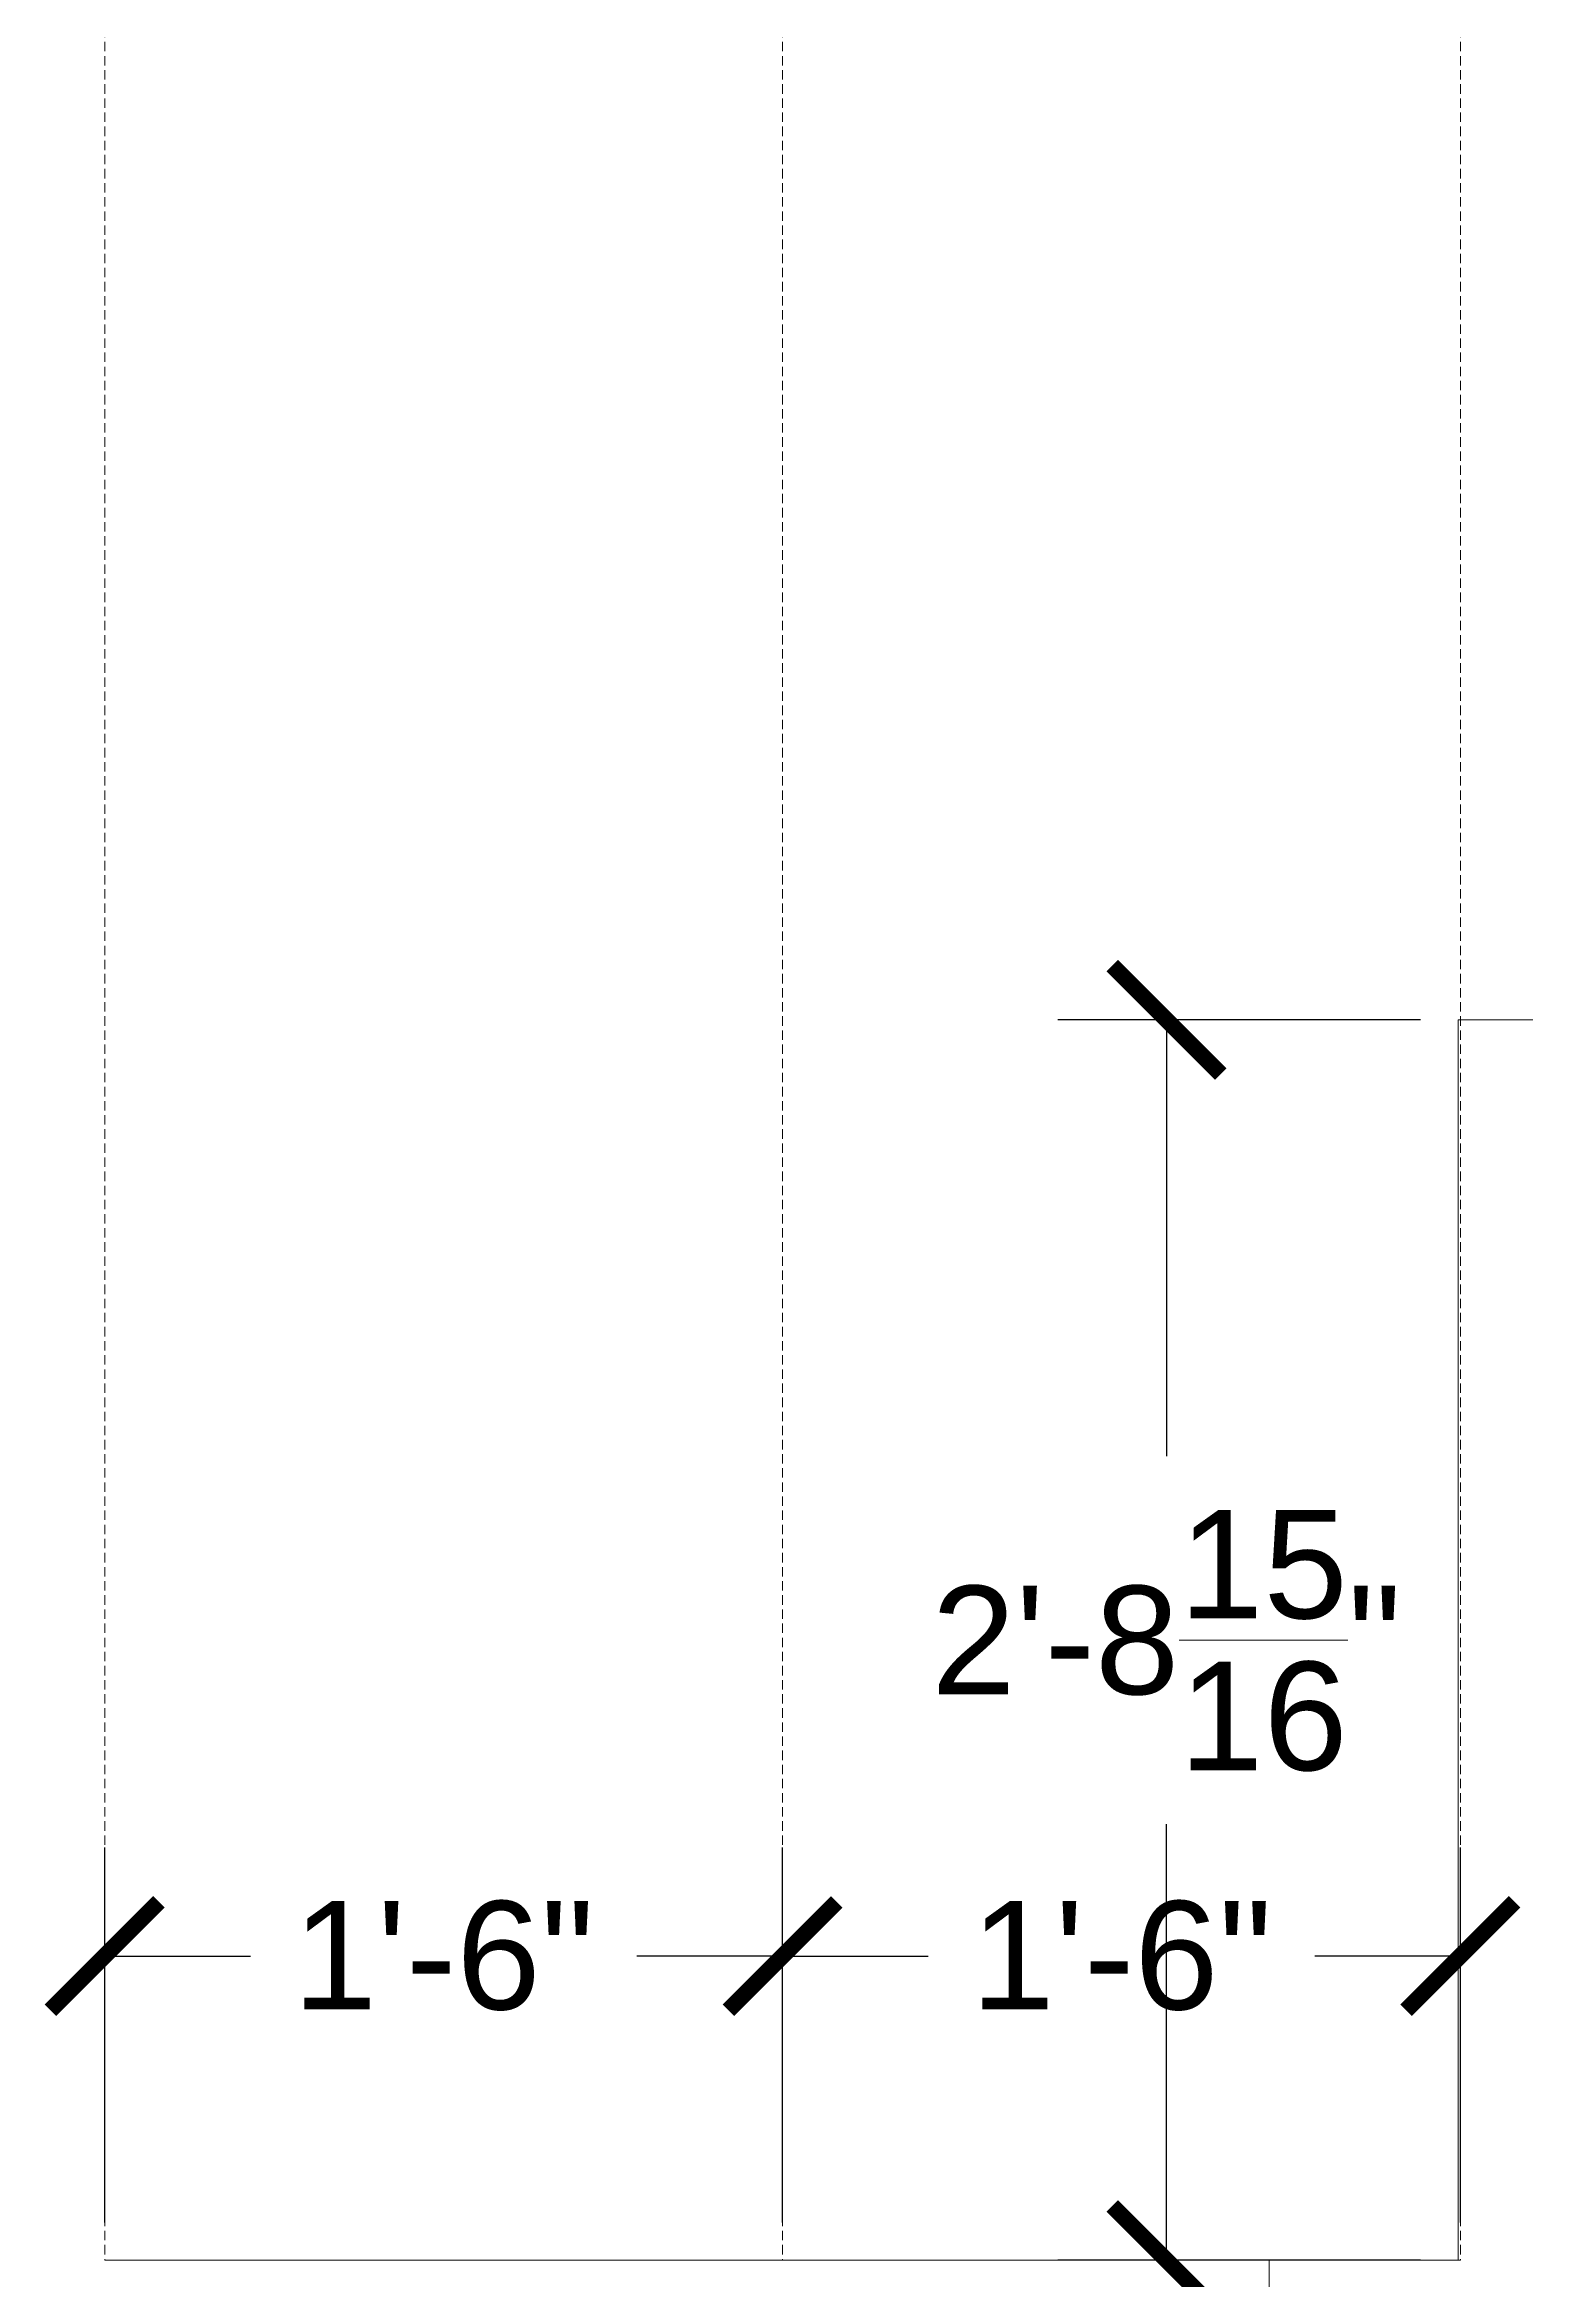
# Model space of a CAD drawing. Header units: inches. Extents: x -465 to -3, y 582 to 1088.
# Drawn here: x -310.4 to -271.1, y 706.5 to 765.8 of the extents above; entities that cross this region are included whole.
import ezdxf

# ---------------------------------------------------------------- set-up
doc = ezdxf.new("R2010")
doc.units = ezdxf.units.IN
doc.header["$MEASUREMENT"] = 0
doc.linetypes.add('DASHED2', pattern=[0.375, 0.25, -0.125])
doc.layers.get('0').update_dxf_attribs({"color": 1, "lineweight": 9})
doc.layers.add('A-101-Floorplan-1st-floor', color=7, linetype='Continuous', lineweight=9)
doc.layers.add('A101-Dimensions', color=7, linetype='Continuous', lineweight=9)
doc.styles.add('Annotative', font='Arial.ttf')
doc.dimstyles.new('Annotative', dxfattribs={"dimtxt": 0.18, "dimasz": 0.18, "dimexe": 0.18, "dimexo": 0.0625, "dimgap": 0.09, "dimtad": 0, "dimtih": 1, "dimtoh": 1, "dimdec": 4, "dimzin": 0, "dimdsep": 46, "dimlunit": 4, "dimtxsty": 'Annotative', "dimblk": 'ARCHTICK', "dimblk1": 'ARCHTICK', "dimblk2": 'ARCHTICK', "dimcen": 0.09, "dimadec": 0, "dimazin": 0, "dimtfac": 1, "dimtdec": 4, "dimtofl": 0, "dimtmove": 0, "dimatfit": 3, "dimldrblk": 'ARCHTICK', "dimfxl": 1, "dimtolj": 1, "dimtzin": 0, "dimarcsym": 0})

# ---------------------------------------------------------------- blocks, each defined once
blk = doc.blocks.new('_ArchTick')
at = {"color": 0, "linetype": 'ByBlock', "lineweight": 30, "const_width": 0.15}
blk.add_lwpolyline([(-0.5, -0.5), (0.5, 0.5)], dxfattribs=at)
blk = doc.blocks.new('*D535')
at = {"layer": 'A101-Dimensions', "color": 0, "lineweight": -2, "transparency": 16777216}
for p, q in [((-273.881, 739.906), (-283.504, 739.906)), ((-280.624, 739.906), (-280.624, 728.323)), ((-280.624, 706.969), (-280.624, 718.552)), ((-273.881, 706.969), (-283.504, 706.969))]:
    blk.add_line(p, q, dxfattribs=at)
at = {"layer": 'A101-Dimensions', "color": 0, "lineweight": -2, "transparency": 16777216, "xscale": 2.88, "yscale": 2.88, "zscale": 2.88}
for p, rotation in [((-280.624, 739.906), 90), ((-280.624, 706.969), 270)]:
    blk.add_blockref('_ArchTick', p, dxfattribs=dict(at, rotation=rotation))
at = {"layer": 'A101-Dimensions', "color": 0, "lineweight": 5, "transparency": 16777216, "insert": (-280.624, 723.437), "char_height": 2.88, "attachment_point": 5, "style": 'Annotative'}
blk.add_mtext('\\A1;2\'-8{\\H1x;\\S15/16;}"', dxfattribs=at)
blk = doc.blocks.new('*D569')
at = {"layer": 'A101-Dimensions', "color": 0, "lineweight": -2, "transparency": 16777216}
for p, q in [((-290.818, 707.969), (-290.818, 717.927)), ((-272.818, 707.969), (-272.818, 717.927)), ((-290.818, 715.047), (-286.95, 715.047)), ((-272.818, 715.047), (-276.686, 715.047))]:
    blk.add_line(p, q, dxfattribs=at)
at = {"layer": 'A101-Dimensions', "color": 0, "lineweight": -2, "transparency": 16777216, "xscale": 2.88, "yscale": 2.88, "zscale": 2.88, "rotation": 180}
blk.add_blockref('_ArchTick', (-290.818, 715.047), dxfattribs=at)
at = {"layer": 'A101-Dimensions', "color": 0, "lineweight": -2, "transparency": 16777216, "xscale": 2.88, "yscale": 2.88, "zscale": 2.88}
blk.add_blockref('_ArchTick', (-272.818, 715.047), dxfattribs=at)
at = {"layer": 'A101-Dimensions', "color": 0, "lineweight": 5, "transparency": 16777216, "insert": (-281.818, 715.047), "char_height": 2.88, "attachment_point": 5, "style": 'Annotative'}
blk.add_mtext('\\A1;1\'-6"', dxfattribs=at)
blk = doc.blocks.new('*D570')
at = {"layer": 'A101-Dimensions', "color": 0, "lineweight": -2, "transparency": 16777216}
for p, q in [((-308.818, 707.969), (-308.818, 717.927)), ((-290.818, 707.969), (-290.818, 717.927)), ((-308.818, 715.047), (-304.95, 715.047)), ((-290.818, 715.047), (-294.686, 715.047))]:
    blk.add_line(p, q, dxfattribs=at)
at = {"layer": 'A101-Dimensions', "color": 0, "lineweight": -2, "transparency": 16777216, "xscale": 2.88, "yscale": 2.88, "zscale": 2.88, "rotation": 180}
blk.add_blockref('_ArchTick', (-308.818, 715.047), dxfattribs=at)
at = {"layer": 'A101-Dimensions', "color": 0, "lineweight": -2, "transparency": 16777216, "xscale": 2.88, "yscale": 2.88, "zscale": 2.88}
blk.add_blockref('_ArchTick', (-290.818, 715.047), dxfattribs=at)
at = {"layer": 'A101-Dimensions', "color": 0, "lineweight": 5, "transparency": 16777216, "insert": (-299.818, 715.047), "char_height": 2.88, "attachment_point": 5, "style": 'Annotative'}
blk.add_mtext('\\A1;1\'-6"', dxfattribs=at)

msp = doc.modelspace()

# ---------------------------------------------------------------- linework, layer by layer
at = {"layer": 'A-101-Floorplan-1st-floor', "linetype": 'DASHED2', "lineweight": 5}
for p, q in [((-308.81809, 1034.37479), (-308.81809, 706.96854)), ((-290.81809, 1034.37479), (-290.81809, 706.96854)), ((-272.81809, 1034.37479), (-272.81809, 706.96854))]:
    msp.add_line(p, q, dxfattribs=at)
at = {"layer": 'A-101-Floorplan-1st-floor', "lineweight": 5}
for p, q in [((-272.88059, 739.90604), (-272.88059, 706.96854)), ((-272.88059, 739.90604), (-123.75559, 739.90604)), ((-290.81809, 706.96854), (-308.81809, 706.96854)), ((-272.81809, 706.96854), (-290.81809, 706.96854)), ((-272.88059, 706.96854), (-277.89873, 706.96854)), ((-277.89873, 706.96854), (-277.89873, 702.34354))]:
    msp.add_line(p, q, dxfattribs=at)

# ---------------------------------------------------------------- dimensions: what is measured, and where the dimension line sits
at = {"layer": 'A101-Dimensions', "lineweight": 5}
dim = msp.add_linear_dim(base=(-280.62389, 706.96854), p1=(-272.88059, 739.90604), p2=(-272.88059, 706.96854), angle=90, dimstyle='Annotative', dxfattribs=at)
dim.commit()
dim.dimension.update_dxf_attribs({"geometry": '*D535', "text_midpoint": (-280.62389, 723.43729)})
for base, p1, p2, picture, middle in [((-308.81809, 715.04657), (-290.81809, 706.96854), (-308.81809, 706.96854), '*D570', (-299.81809, 715.04657)), ((-290.81809, 715.04657), (-272.81809, 706.96854), (-290.81809, 706.96854), '*D569', (-281.81809, 715.04657))]:
    dim = msp.add_linear_dim(base=base, p1=p1, p2=p2, dimstyle='Annotative', dxfattribs=at)
    dim.commit()
    dim.dimension.update_dxf_attribs({"geometry": picture, "text_midpoint": middle})

doc.saveas('drawing.dxf')
